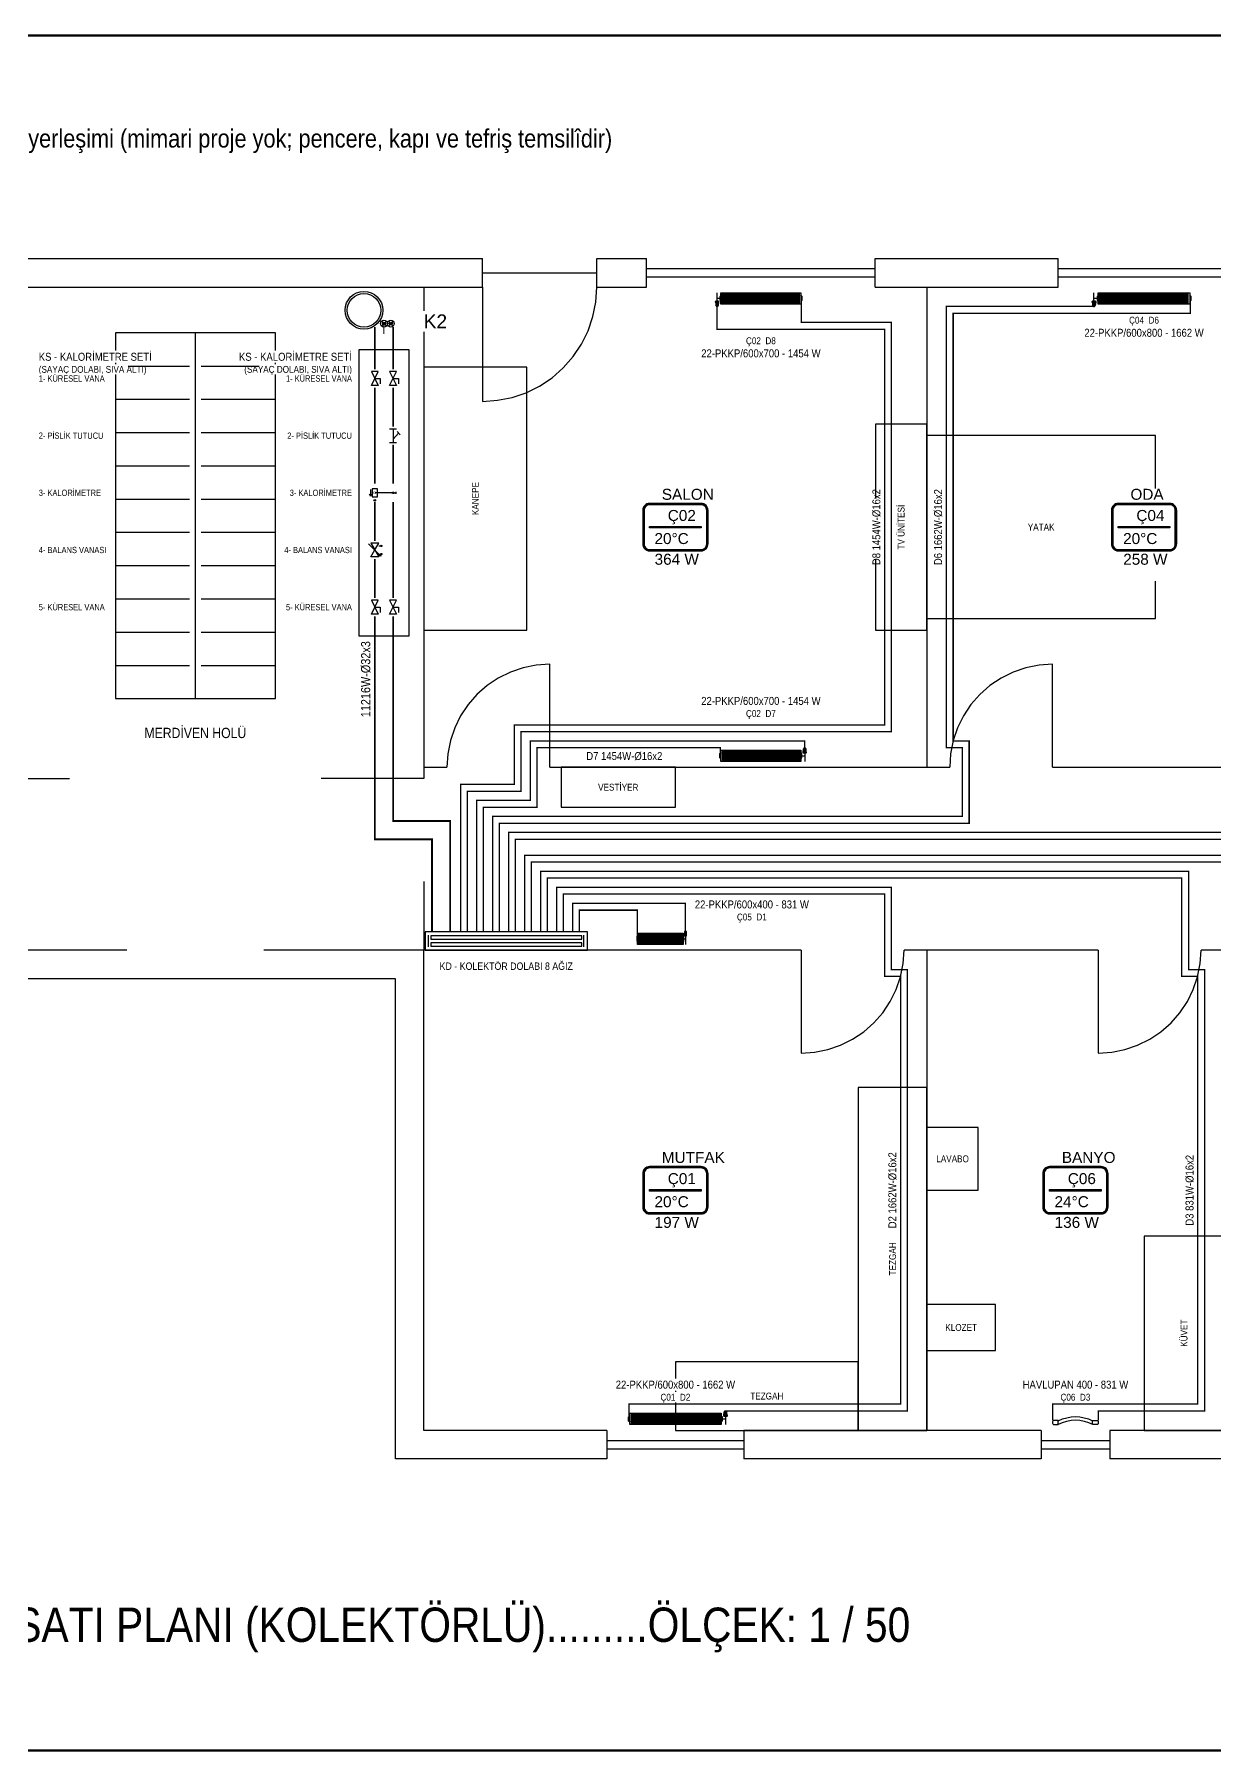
# Model space of a CAD drawing. Header units: centimetres. Extents: x -797 to 10101, y -12981 to 1521.
# Drawn here: x 8359 to 9392, y 19 to 1521 of the extents above; entities that cross this region are included whole.
import ezdxf
from ezdxf.enums import TextEntityAlignment as Align

# ---------------------------------------------------------------- set-up
doc = ezdxf.new("R2010")
doc.units = ezdxf.units.CM
doc.linetypes.add('DASHED', pattern=[1.524, 1.27, -0.254])
for name, color, linetype in [('MTY-ISIKAYBIMAHAL', 2, 'Continuous'), ('MTY-KOLLETÖR', 7, 'Continuous'), ('MTY-RADYATÖR', 2, 'Continuous'), ('MTY-TEFRIS-CIKTI', 250, 'Continuous'), ('MTY-VANA', 1, 'Continuous'), ('ROTAS-BASLIK', 7, 'Continuous'), ('ROTAS-CIHAZ', 135, 'Continuous'), ('ROTAS-DENEME', 1, 'Continuous'), ('ROTAS-ISITMA-CAP', 41, 'Continuous'), ('ROTAS-ISITMA-DONUS', 30, 'DASHED'), ('ROTAS-ISITMA-GIDIS', 10, 'Continuous'), ('ROTAS-ISITMA-KOLEKTOR', 6, 'Continuous'), ('ROTAS-ISITMA-SEMBOL', 1, 'Continuous'), ('ROTAS-ISITMA-SINYAL', 3, 'DASHED'), ('ROTAS-MAHAL', 2, 'Continuous'), ('ROTAS-MASKE', 7, 'Continuous'), ('ROTAS-MIMARI-PENCERE', 4, 'Continuous'), ('ROTAS-MIMARI-TEFRIS', 9, 'Continuous'), ('ROTAS-MIMARI-TEMSILI', 8, 'Continuous'), ('ROTAS-PAFTA', 7, 'Continuous'), ('ROTAS-RADYATOR', 2, 'Continuous'), ('STM-ISITMA-CAP', 41, 'Continuous')]:
    doc.layers.add(name, color=color, linetype=linetype)
doc.layers.add('MTY-ISITMA-CAP', color=41, linetype='Continuous', lineweight=0)
doc.styles.add('CAP', font='wturkce.SHX', dxfattribs={"width": 0.65})
doc.styles.add('MTYCAP', font='wturkce.SHX', dxfattribs={"width": 0.65, "height": 20})
doc.styles.add('MTYCAPLT', font='arial.ttf', dxfattribs={"width": 0.65, "height": 1})
doc.styles.add('ROTAS', font='arial.ttf')

# ---------------------------------------------------------------- blocks, each defined once
blk = doc.blocks.new('ROTAS-KOLEKTOR-DOLABI-8')
for p, q in [((3, 3), (3, 13)), ((139, 3), (139, 13))]:
    blk.add_line(p, q)
for points in [[(0, 0), (142, 0), (142, 16), (0, 16)], [(5, 9.5), (137, 9.5), (137, 12.5), (5, 12.5)], [(5, 3.5), (137, 3.5), (137, 6.5), (5, 6.5)]]:
    blk.add_lwpolyline(points, close=True)
blk = doc.blocks.new('MTY-RADYATOR Panel')
at = {"layer": 'MTY-RADYATÖR', "color": 15}
for p, q in [((-1.9, 8.2), (-1.4, 11.2)), ((-1.9, 8.2), (1.9, 8.2)), ((1.9, 8), (-1.9, 8)), ((-1.4, 11.2), (1.4, 11.2)), ((-1.3, 11.2), (-1.3, 8.2)), ((-1.1, 11.7), (1.1, 11.7)), ((-1.1, 7.2), (1.1, 7.2)), ((-0.7, 11.2), (-0.7, 8.2)), ((-0.6, 11.9), (0.6, 11.9)), ((0, 11.2), (0, 8.2)), ((0.6, 11.2), (0.6, 8.2)), ((1.3, 11.2), (1.3, 8.2)), ((1.9, 8.2), (1.4, 11.2)), ((3.4, 6.9), (3.8, 6.9)), ((3.4, 3.1), (3.4, 6.9)), ((3.4, 6.3), (3.8, 6.3)), ((3.4, 3.7), (3.8, 3.7)), ((3.4, 3.1), (3.8, 3.1)), ((3.8, 2.8), (3.8, 7.2)), ((3.8, 7.2), (4, 7.2)), ((3.8, 2.8), (4, 2.8)), ((4, 7.2), (4.4, 7.3)), ((4, 2.8), (4, 7.2)), ((4, 2.8), (4.4, 2.7)), ((105.3, 7.2), (104.9, 7.3)), ((105.3, 2.8), (104.9, 2.7)), ((105.3, 2.8), (105.3, 7.2)), ((105.5, 7.2), (105.3, 7.2)), ((105.5, 2.8), (105.3, 2.8)), ((105.5, 2.8), (105.5, 7.2)), ((105.9, 6.9), (105.5, 6.9)), ((105.9, 6.3), (105.5, 6.3)), ((105.9, 3.7), (105.5, 3.7)), ((105.9, 3.1), (105.5, 3.1)), ((105.9, 3.1), (105.9, 6.9))]:
    blk.add_line(p, q, dxfattribs=at)
at = {"layer": 'MTY-RADYATÖR', "color": 15, "ltscale": 0.3}
for p, q in [((0, 7.2), (0, 0)), ((3.8, 5), (0, 5))]:
    blk.add_line(p, q, dxfattribs=at)
at = {"layer": 'MTY-RADYATÖR'}
for p, q in [((5.7, 9), (5.7, 1)), ((6.7, 1), (6.7, 9)), ((7.2, 9), (7.2, 1)), ((8.2, 1), (8.2, 9)), ((8.7, 9), (8.7, 1)), ((9.7, 1), (9.7, 9)), ((10.2, 9), (10.2, 1)), ((11.2, 1), (11.2, 9)), ((11.7, 9), (11.7, 1)), ((12.7, 1), (12.7, 9)), ((13.2, 9), (13.2, 1)), ((14.2, 1), (14.2, 9)), ((14.7, 9), (14.7, 1)), ((15.7, 1), (15.7, 9)), ((16.2, 9), (16.2, 1)), ((17.2, 1), (17.2, 9)), ((17.7, 9), (17.7, 1)), ((18.7, 1), (18.7, 9)), ((19.2, 9), (19.2, 1)), ((20.2, 1), (20.2, 9)), ((20.7, 9), (20.7, 1)), ((21.7, 1), (21.7, 9)), ((22.2, 9), (22.2, 1)), ((23.2, 1), (23.2, 9)), ((23.7, 9), (23.7, 1)), ((24.7, 1), (24.7, 9)), ((25.2, 9), (25.2, 1)), ((26.2, 1), (26.2, 9)), ((26.7, 9), (26.7, 1)), ((27.7, 1), (27.7, 9)), ((28.2, 9), (28.2, 1)), ((29.2, 1), (29.2, 9)), ((29.7, 9), (29.7, 1)), ((30.7, 1), (30.7, 9)), ((31.2, 9), (31.2, 1)), ((32.2, 1), (32.2, 9)), ((32.7, 9), (32.7, 1)), ((33.7, 1), (33.7, 9)), ((34.2, 9), (34.2, 1)), ((35.2, 1), (35.2, 9)), ((35.7, 9), (35.7, 1)), ((36.7, 1), (36.7, 9)), ((37.2, 9), (37.2, 1)), ((38.2, 1), (38.2, 9)), ((38.7, 9), (38.7, 1)), ((39.7, 1), (39.7, 9)), ((40.2, 9), (40.2, 1)), ((41.2, 1), (41.2, 9)), ((41.7, 9), (41.7, 1)), ((42.7, 1), (42.7, 9)), ((43.2, 9), (43.2, 1)), ((44.2, 1), (44.2, 9)), ((44.7, 9), (44.7, 1)), ((45.7, 1), (45.7, 9)), ((46.2, 9), (46.2, 1)), ((47.2, 1), (47.2, 9)), ((47.7, 9), (47.7, 1)), ((48.7, 1), (48.7, 9)), ((49.2, 9), (49.2, 1)), ((50.2, 1), (50.2, 9)), ((50.7, 9), (50.7, 1)), ((51.7, 1), (51.7, 9)), ((52.2, 9), (52.2, 1)), ((53.2, 1), (53.2, 9)), ((53.7, 9), (53.7, 1)), ((54.7, 1), (54.7, 9)), ((55.2, 9), (55.2, 1)), ((56.2, 1), (56.2, 9)), ((56.7, 9), (56.7, 1)), ((57.7, 1), (57.7, 9)), ((58.2, 9), (58.2, 1)), ((59.2, 1), (59.2, 9)), ((59.7, 9), (59.7, 1)), ((60.7, 1), (60.7, 9)), ((61.2, 9), (61.2, 1)), ((62.2, 1), (62.2, 9)), ((62.7, 9), (62.7, 1)), ((63.7, 1), (63.7, 9)), ((64.2, 9), (64.2, 1)), ((65.2, 1), (65.2, 9)), ((65.7, 9), (65.7, 1)), ((66.7, 1), (66.7, 9)), ((67.2, 9), (67.2, 1)), ((68.2, 1), (68.2, 9)), ((68.7, 9), (68.7, 1)), ((69.7, 1), (69.7, 9)), ((70.2, 9), (70.2, 1)), ((71.2, 1), (71.2, 9)), ((71.7, 9), (71.7, 1)), ((72.7, 1), (72.7, 9)), ((73.2, 9), (73.2, 1)), ((74.2, 1), (74.2, 9)), ((74.7, 9), (74.7, 1)), ((75.7, 1), (75.7, 9)), ((76.2, 9), (76.2, 1)), ((77.2, 1), (77.2, 9)), ((77.7, 9), (77.7, 1)), ((78.7, 1), (78.7, 9)), ((79.2, 9), (79.2, 1)), ((80.2, 1), (80.2, 9)), ((80.7, 9), (80.7, 1)), ((81.7, 1), (81.7, 9)), ((82.2, 9), (82.2, 1)), ((83.2, 1), (83.2, 9)), ((83.7, 9), (83.7, 1)), ((84.7, 1), (84.7, 9)), ((85.2, 9), (85.2, 1)), ((86.2, 1), (86.2, 9)), ((86.7, 9), (86.7, 1)), ((87.7, 1), (87.7, 9)), ((88.2, 9), (88.2, 1)), ((89.2, 1), (89.2, 9)), ((89.7, 9), (89.7, 1)), ((90.7, 1), (90.7, 9)), ((91.2, 9), (91.2, 1)), ((92.2, 1), (92.2, 9)), ((92.7, 9), (92.7, 1)), ((93.7, 1), (93.7, 9)), ((94.2, 9), (94.2, 1)), ((95.2, 1), (95.2, 9)), ((95.7, 9), (95.7, 1)), ((96.7, 1), (96.7, 9)), ((97.2, 9), (97.2, 1)), ((98.2, 1), (98.2, 9)), ((98.7, 9), (98.7, 1)), ((99.7, 1), (99.7, 9)), ((100.2, 9), (100.2, 1)), ((101.2, 1), (101.2, 9)), ((101.7, 9), (101.7, 1)), ((102.7, 1), (102.7, 9))]:
    blk.add_line(p, q, dxfattribs=at)
at = {"layer": 'MTY-RADYATÖR', "color": 15}
blk.add_lwpolyline([(4.7, 0), (104.7, 0), (104.7, 10), (4.7, 10)], close=True, dxfattribs=at)
for centre, start, end in [((4.4, 7.5), 274, 350), ((4.4, 2.5), 10, 86), ((104.9, 7.5), 190, 266), ((104.9, 2.5), 94, 170)]:
    blk.add_arc(centre, 0.245, start, end, dxfattribs=at)
at = {"layer": 'MTY-RADYATÖR'}
for centre, start, end in [((6.2, 9), 0, 180), ((6.2, 1), 180, 0), ((7.7, 9), 0, 180), ((7.7, 1), 180, 0), ((9.2, 9), 0, 180), ((9.2, 1), 180, 0), ((10.7, 9), 0, 180), ((10.7, 1), 180, 0), ((12.2, 9), 0, 180), ((12.2, 1), 180, 0), ((13.7, 9), 0, 180), ((13.7, 1), 180, 0), ((15.2, 9), 0, 180), ((15.2, 1), 180, 0), ((16.7, 9), 0, 180), ((16.7, 1), 180, 0), ((18.2, 9), 0, 180), ((18.2, 1), 180, 0), ((19.7, 9), 0, 180), ((19.7, 1), 180, 0), ((21.2, 9), 0, 180), ((21.2, 1), 180, 0), ((22.7, 9), 0, 180), ((22.7, 1), 180, 0), ((24.2, 9), 0, 180), ((24.2, 1), 180, 0), ((25.7, 9), 0, 180), ((25.7, 1), 180, 0), ((27.2, 9), 0, 180), ((27.2, 1), 180, 0), ((28.7, 9), 0, 180), ((28.7, 1), 180, 0), ((30.2, 9), 0, 180), ((30.2, 1), 180, 0), ((31.7, 9), 0, 180), ((31.7, 1), 180, 0), ((33.2, 9), 0, 180), ((33.2, 1), 180, 0), ((34.7, 9), 0, 180), ((34.7, 1), 180, 0), ((36.2, 9), 0, 180), ((36.2, 1), 180, 0), ((37.7, 9), 0, 180), ((37.7, 1), 180, 0), ((39.2, 9), 0, 180), ((39.2, 1), 180, 0), ((40.7, 9), 0, 180), ((40.7, 1), 180, 0), ((42.2, 9), 0, 180), ((42.2, 1), 180, 0), ((43.7, 9), 0, 180), ((43.7, 1), 180, 0), ((45.2, 9), 0, 180), ((45.2, 1), 180, 0), ((46.7, 9), 0, 180), ((46.7, 1), 180, 0), ((48.2, 9), 0, 180), ((48.2, 1), 180, 0), ((49.7, 9), 0, 180), ((49.7, 1), 180, 0), ((51.2, 9), 0, 180), ((51.2, 1), 180, 0), ((52.7, 9), 0, 180), ((52.7, 1), 180, 0), ((54.2, 9), 0, 180), ((54.2, 1), 180, 0), ((55.7, 9), 0, 180), ((55.7, 1), 180, 0), ((57.2, 9), 0, 180), ((57.2, 1), 180, 0), ((58.7, 9), 0, 180), ((58.7, 1), 180, 0), ((60.2, 9), 0, 180), ((60.2, 1), 180, 0), ((61.7, 9), 0, 180), ((61.7, 1), 180, 0), ((63.2, 9), 0, 180), ((63.2, 1), 180, 0), ((64.7, 9), 0, 180), ((64.7, 1), 180, 0), ((66.2, 9), 0, 180), ((66.2, 1), 180, 0), ((67.7, 9), 0, 180), ((67.7, 1), 180, 0), ((69.2, 9), 0, 180), ((69.2, 1), 180, 0), ((70.7, 9), 0, 180), ((70.7, 1), 180, 0), ((72.2, 9), 0, 180), ((72.2, 1), 180, 0), ((73.7, 9), 0, 180), ((73.7, 1), 180, 0), ((75.2, 9), 0, 180), ((75.2, 1), 180, 0), ((76.7, 9), 0, 180), ((76.7, 1), 180, 0), ((78.2, 9), 0, 180), ((78.2, 1), 180, 0), ((79.7, 9), 0, 180), ((79.7, 1), 180, 0), ((81.2, 9), 0, 180), ((81.2, 1), 180, 0), ((82.7, 9), 0, 180), ((82.7, 1), 180, 0), ((84.2, 9), 0, 180), ((84.2, 1), 180, 0), ((85.7, 9), 0, 180), ((85.7, 1), 180, 0), ((87.2, 9), 0, 180), ((87.2, 1), 180, 0), ((88.7, 9), 0, 180), ((88.7, 1), 180, 0), ((90.2, 9), 0, 180), ((90.2, 1), 180, 0), ((91.7, 9), 0, 180), ((91.7, 1), 180, 0), ((93.2, 9), 0, 180), ((93.2, 1), 180, 0), ((94.7, 9), 0, 180), ((94.7, 1), 180, 0), ((96.2, 9), 0, 180), ((96.2, 1), 180, 0), ((97.7, 9), 0, 180), ((97.7, 1), 180, 0), ((99.2, 9), 0, 180), ((99.2, 1), 180, 0), ((100.7, 9), 0, 180), ((100.7, 1), 180, 0), ((102.2, 9), 0, 180), ((102.2, 1), 180, 0)]:
    blk.add_arc(centre, 0.5, start, end, dxfattribs=at)
at = {"layer": 'MTY-RADYATÖR', "color": 15}
for centre, major_axis, start_param, end_param in [((-1.1, 8), (0.584, 0.584), 2.161559, 3.926991), ((-0.6, 11), (0.584, 0.584), 0.785398, 2.161559), ((0.6, 11), (-0.584, 0.584), 4.121626, 5.497787), ((1.1, 8), (0.584, 0.584), 3.926991, 5.692422)]:
    blk.add_ellipse(centre, major_axis=major_axis, ratio=1, start_param=start_param, end_param=end_param, dxfattribs=at)
at = {"layer": 'MTY-RADYATÖR', "style": 'MTYCAPLT', "width": 0.65}
blk.add_attdef('RAD', text='', height=10, dxfattribs=at).set_placement((54.7, 22.5), align=Align.MIDDLE_CENTER)
at = {"layer": 'MTY-TEFRIS-CIKTI', "style": 'MTYCAPLT', "width": 0.65}
blk.add_attdef('NO', text='', height=6, dxfattribs=at).set_placement((54.7, 35), align=Align.MIDDLE_CENTER)
blk = doc.blocks.new('MTY-RADYATOR Banyopan')
at = {"layer": 'MTY-RADYATÖR', "color": 15}
for points in [[(-3, 0), (0, 0), (0, 3), (-3, 3, 0.414214), (-4, 2), (-4, 1, 0.414214)], [(27, 0), (24, 0), (24, 3), (27, 3, -0.414214), (28, 2), (28, 1, -0.414214)]]:
    blk.add_lwpolyline(points, format="xyb", close=True, dxfattribs=at)
at = {"layer": 'MTY-RADYATÖR'}
for centre, radius, start, end in [((12, -20.6), 26.2, 62.7637, 117.2363), ((12, -22.1), 25.4, 61.8807, 118.1193)]:
    blk.add_arc(centre, radius, start, end, dxfattribs=at)
at = {"layer": 'MTY-RADYATÖR', "style": 'MTYCAPLT', "width": 0.65}
blk.add_attdef('RAD', text='', height=10, dxfattribs=at).set_placement((12, 18), align=Align.MIDDLE_CENTER)
at = {"layer": 'MTY-TEFRIS-CIKTI', "style": 'MTYCAPLT', "width": 0.65}
blk.add_attdef('NO', text='', height=6, dxfattribs=at).set_placement((12, 30), align=Align.MIDDLE_CENTER)
blk = doc.blocks.new('MTY-BORU KOLON')
for p, q in [((-3.5, 1.5), (3.5, 8.5)), ((3.5, 1.5), (-3.5, 8.5)), ((6.5, 1.5), (13.5, 8.5)), ((13.5, 1.5), (6.5, 8.5))]:
    blk.add_line(p, q)
at = {"layer": 'MTY-ISITMA-CAP'}
blk.add_line((0, -10), (0, 5), dxfattribs=at)
at = {"layer": 'MTY-KOLLETÖR', "color": 1}
for centre, radius in [((-29.1, 24.4), 27.5), ((0, 5), 5), ((10, 5), 5)]:
    blk.add_circle(centre, radius, dxfattribs=at)
at = {"layer": 'MTY-KOLLETÖR', "color": 7}
blk.add_circle((-29.1, 24.4), 24.5, dxfattribs=at)
at = {"layer": 'MTY-KOLLETÖR', "color": 2}
for centre in [(0, 5), (10, 5)]:
    blk.add_circle(centre, 2.33, dxfattribs=at)
at = {"layer": 'MTY-KOLLETÖR', "color": 7, "style": 'MTYCAPLT'}
blk.add_attdef('K', text='', height=25, dxfattribs=at).set_placement((-29.1, 24.4, 0), align=Align.MIDDLE_CENTER)
at = {"layer": 'STM-ISITMA-CAP', "lineweight": -3, "style": 'MTYCAP', "width": 0.65}
blk.add_attdef('SCCP_001', (10, -21.1), '', height=20, rotation=90, dxfattribs=at)
blk = doc.blocks.new('MTY-KURESEL VANA')
at = {"layer": 'MTY-VANA'}
for p, q in [((0, 0), (0, 8)), ((0, 8), (8, 8))]:
    blk.add_line(p, q, dxfattribs=at)
blk.add_lwpolyline([(-10, 5), (-10, -5), (10, 5), (10, -5), (-10, 5)], dxfattribs=at)
at = {"layer": 'MTY-VANA', "style": 'CAP', "width": 0.65}
blk.add_attdef('CAP', text='', height=5, rotation=26.5651, dxfattribs=at).set_placement((0, 0), align=Align.CENTER)
blk = doc.blocks.new('MTY-PISLIK TUTUCU')
at = {"layer": 'MTY-VANA'}
for p, q in [((-10, -5), (-10, 5)), ((-10, 0), (10, 0)), ((10, -5), (10, 5))]:
    blk.add_line(p, q, dxfattribs=at)
at = {"layer": 'MTY-VANA', "color": 1, "ltscale": 75}
for p, q in [((-6.1, 5.8), (-1.4, 10.5)), ((5.1, 0), (-3.7, 8.1))]:
    blk.add_line(p, q, dxfattribs=at)
at = {"layer": 'MTY-VANA', "style": 'CAP', "width": 0.65}
blk.add_attdef('CAP', text='', height=5, dxfattribs=at).set_placement((0, 0), align=Align.CENTER)
blk = doc.blocks.new('ROTAS-KALORIMETRE-SENSOR')
blk.add_hatch(color=7).paths.add_polyline_path([(1.2, 0), (1.2, 0.3), (1, 0.6), (0.8, 0.8), (0.6, 1), (0.3, 1.2), (0, 1.2), (-0.3, 1.2), (-0.6, 1), (-0.8, 0.8), (-1, 0.6), (-1.2, 0.3), (-1.2, 0), (-1.2, -0.3), (-1, -0.6), (-0.8, -0.8), (-0.6, -1), (-0.3, -1.2), (0, -1.2), (0.3, -1.2), (0.6, -1), (0.8, -0.8), (1, -0.6), (1.2, -0.3)])
for p, q in [((-1.6, 4), (1.6, 4)), ((0, 1.2), (0, 4))]:
    blk.add_line(p, q)
blk.add_circle((0, 0), 1.2)
at = {"style": 'ROTAS'}
blk.add_attdef('NO', text='', height=6, dxfattribs=at).set_placement((0, 6), align=Align.BOTTOM_CENTER)
blk = doc.blocks.new('ROTAS-KALORIMETRE-KM')
blk.add_hatch(color=7).paths.add_polyline_path([(12.2, 0), (12.2, 0.3), (12, 0.6), (11.8, 0.8), (11.6, 1), (11.3, 1.2), (11, 1.2), (10.7, 1.2), (10.4, 1), (10.2, 0.8), (10, 0.6), (9.8, 0.3), (9.8, 0), (9.8, -0.3), (10, -0.6), (10.2, -0.8), (10.4, -1), (10.7, -1.2), (11, -1.2), (11.3, -1.2), (11.6, -1), (11.8, -0.8), (12, -0.6), (12.2, -0.3)])
blk.add_line((-5, -6.5), (5, -6.5))
blk.add_lwpolyline([(-6, -4), (6, -4), (6, 4), (-6, 4)], close=True)
blk.add_lwpolyline([(2, -5.5), (5, -6.5), (2, -7.5)])
blk.add_circle((11, 0), 1.2)
at = {"style": 'ROTAS'}
blk.add_text('Q', height=4, dxfattribs=at).set_placement((0, 0), align=Align.MIDDLE_CENTER)
blk.add_attdef('NO', text='', height=6, dxfattribs=at).set_placement((0, 7), align=Align.BOTTOM_CENTER)
blk = doc.blocks.new('ROTAS-BALANS-VANASI')
for p, q in [((-9, -9), (9, 9)), ((-6, 6), (-6, 8.4)), ((6, 6), (6, 8.4))]:
    blk.add_line(p, q)
for points in [[(-10, 6), (-10, -6), (0, 0)], [(10, 6), (10, -6), (0, 0)]]:
    blk.add_lwpolyline(points, close=True)
blk.add_lwpolyline([(5.6, 7.3), (9, 9), (7.3, 5.6)])
for centre in [(-6, 9.4), (6, 9.4)]:
    blk.add_circle(centre, 1)
at = {"style": 'ROTAS'}
blk.add_attdef('NO', text='', height=6, dxfattribs=at).set_placement((0, 12), align=Align.BOTTOM_CENTER)
blk = doc.blocks.new('MTY-RADYATOR MAHAL')
at = {"layer": 'MTY-ISIKAYBIMAHAL', "color": 2}
for points in [[(-35.7, 18.4), (-35.7, -18.4, 0.414214), (-28.2, -25.9), (28.2, -25.9, 0.414214), (35.7, -18.4), (35.7, 18.4, 0.414214), (28.2, 25.9), (-28.2, 25.9, 0.414214)], [(-34.2, 18.4), (-34.2, -18.4, 0.414214), (-28.2, -24.4), (28.2, -24.4, 0.414214), (34.2, -18.4), (34.2, 18.4, 0.414214), (28.2, 24.4), (-28.2, 24.4, 0.414214)]]:
    blk.add_lwpolyline(points, format="xyb", close=True, dxfattribs=at)
at = {"layer": 'MTY-ISIKAYBIMAHAL', "color": 4}
for points in [[(-35.2, 18.4), (-35.2, -18.4, 0.414214), (-28.2, -25.4), (28.2, -25.4, 0.414214), (35.2, -18.4), (35.2, 18.4, 0.414214), (28.2, 25.4), (-28.2, 25.4, 0.414214)], [(-34.7, 18.4), (-34.7, -18.4, 0.414214), (-28.2, -24.9), (28.2, -24.9, 0.414214), (34.7, -18.4), (34.7, 18.4, 0.414214), (28.2, 24.9), (-28.2, 24.9, 0.414214)]]:
    blk.add_lwpolyline(points, format="xyb", close=True, dxfattribs=at)
at = {"layer": 'MTY-ISIKAYBIMAHAL', "color": 2}
blk.add_lwpolyline([(-28.2, 0.8), (28.2, 0.8), (28.2, -0.8), (-28.2, -0.8)], close=True, dxfattribs=at)
at = {"layer": 'MTY-ISIKAYBIMAHAL', "color": 1, "style": 'MTYCAPLT', "width": 0.65}
for tag, p in [('MAHAL_001', (-14.9, 29.8)), ('NO_001', (-8.3, 6.7))]:
    blk.add_attdef(tag, p, '', height=12, rotation=360, dxfattribs=at)
at = {"layer": 'MTY-ISIKAYBIMAHAL', "color": 4, "style": 'MTYCAPLT', "width": 0.65}
for tag, p in [('DERECE_001', (-22.8, -18.5)), ('ISIKAYBI_001', (-22.7, -41.1))]:
    blk.add_attdef(tag, p, '', height=12, rotation=360, dxfattribs=at)
blk.add_attdef('ALAN', text='', height=12, rotation=360, dxfattribs=at).set_placement((0, -50), align=Align.MIDDLE_CENTER)

msp = doc.modelspace()

# ---------------------------------------------------------------- linework, layer by layer
at = {"layer": 'ROTAS-CIHAZ'}
msp.add_lwpolyline([(8643, 995), (8687, 995), (8687, 1245), (8643, 1245)], close=True, dxfattribs=at)
at = {"layer": 'ROTAS-ISITMA-DONUS', "ltscale": 0.4}
for points, const_width in [([(8738, 736), (8738, 859), (8785, 859), (8785, 911), (9109, 911), (9109, 1269), (9030.3, 1269), (9030.3, 1287.7)], 1.2), ([(8766, 736), (8766, 831), (9177, 831), (9177, 903), (9163, 903), (9163, 1277), (9370.6, 1277), (9370.6, 1287.7)], 1.2), ([(8780, 736), (8780, 817), (9557, 817), (9557, 903), (9543, 903), (9543, 1277), (9750.6, 1277), (9750.6, 1287.7)], 1.2), ([(8657, 1265), (8657, 817), (8707, 817), (8707, 736)], 1.6), ([(8752, 736), (8752, 845), (8799, 845), (8799, 897), (8959.3, 897), (8959.3, 892.3)], 1.2), ([(8794, 736), (8794, 797), (9863, 797), (9863, 697), (9877, 697), (9877, 323), (9609.4, 323), (9609.4, 312.3)], 1.2), ([(8808, 736), (8808, 783), (9363, 783), (9363, 697), (9377, 697), (9377, 323), (9250, 323), (9250, 308.8)], 1.2), ([(8822, 736), (8822, 769), (9103, 769), (9103, 697), (9117, 697), (9117, 323), (8879.4, 323), (8879.4, 312.3)], 1.2), ([(8836, 736), (8836, 755), (8886.6, 755), (8886.6, 732.3)], 1.2)]:
    msp.add_lwpolyline(points, dxfattribs=dict(at, const_width=const_width))
at = {"layer": 'ROTAS-ISITMA-GIDIS'}
for points, const_width in [([(8732, 736), (8732, 865), (8779, 865), (8779, 917), (9103, 917), (9103, 1263), (8956.5, 1263), (8956.5, 1283)], 1.2), ([(8760, 736), (8760, 837), (9171, 837), (9171, 897), (9157, 897), (9157, 1283), (9286.2, 1283), (9286.2, 1283)], 1.2), ([(8774, 736), (8774, 823), (9551, 823), (9551, 897), (9537, 897), (9537, 1283), (9666.2, 1283), (9666.2, 1283)], 1.2), ([(8673, 1265), (8673, 833), (8723, 833), (8723, 736)], 1.6), ([(8746, 736), (8746, 851), (8793, 851), (8793, 903), (9033.1, 903), (9033.1, 897)], 1.2), ([(8788, 736), (8788, 803), (9869, 803), (9869, 703), (9883, 703), (9883, 317), (9693.8, 317), (9693.8, 317)], 1.2), ([(8802, 736), (8802, 789), (9369, 789), (9369, 703), (9383, 703), (9383, 317), (9290, 317), (9290, 308.8)], 1.2), ([(8816, 736), (8816, 775), (9109, 775), (9109, 703), (9123, 703), (9123, 317), (8963.8, 317), (8963.8, 317)], 1.2), ([(8830, 736), (8830, 761), (8928.8, 761), (8928.8, 737)], 1.2)]:
    msp.add_lwpolyline(points, dxfattribs=dict(at, const_width=const_width))
at = {"layer": 'ROTAS-MIMARI-PENCERE'}
for points in [[(8751.2, 1300), (8751.2, 1325)], [(8851.2, 1300), (8851.2, 1325)], [(8894.8, 1300), (8894.8, 1325)], [(9094.8, 1300), (9094.8, 1325)], [(9255, 1300), (9255, 1325)], [(8751.2, 1312.5), (8851.2, 1312.5)], [(8894.8, 1316.2), (9094.8, 1316.2)], [(8894.8, 1308.8), (9094.8, 1308.8)], [(9255, 1316.2), (9405, 1316.2)], [(9255, 1308.8), (9405, 1308.8)], [(8860, 300), (8860, 275)], [(8860, 291.2), (8980, 291.2)], [(8980, 300), (8980, 275)], [(9240, 300), (9240, 275)], [(9240, 291.2), (9300, 291.2)], [(9300, 300), (9300, 275)], [(8860, 283.8), (8980, 283.8)], [(9240, 283.8), (9300, 283.8)]]:
    msp.add_lwpolyline(points, dxfattribs=at)
at = {"layer": 'ROTAS-MIMARI-TEFRIS'}
for points in [[(8700, 1000), (8790, 1000), (8790, 1230), (8700, 1230)], [(9095, 1000), (9140, 1000), (9140, 1180), (9095, 1180)], [(9140, 1010), (9340, 1010), (9340, 1170), (9140, 1170)], [(8820, 845), (8920, 845), (8920, 880), (8820, 880)], [(9080, 300), (9140, 300), (9140, 600), (9080, 600)], [(9140, 510), (9185, 510), (9185, 565), (9140, 565)], [(9330, 300), (9400, 300), (9400, 470), (9330, 470)], [(9140, 370), (9200, 370), (9200, 410), (9140, 410)], [(8920, 300), (9080, 300), (9080, 360), (8920, 360)]]:
    msp.add_lwpolyline(points, close=True, dxfattribs=at)
at = {"layer": 'ROTAS-MIMARI-TEMSILI'}
for points in [[(8248.8, 1325), (8751.2, 1325)], [(8851.2, 1325), (8894.8, 1325)], [(9094.8, 1325), (9255, 1325)], [(8300, 1300), (8700, 1300)], [(8700, 1300), (8751.2, 1300)], [(8700, 1300), (8700, 880)], [(8751.2, 1300), (8751.2, 1200)], [(8751.2, 1200), (8764.3, 1200.9), (8777.1, 1203.4), (8789.5, 1207.6), (8801.2, 1213.4), (8812.1, 1220.7), (8821.9, 1229.3), (8830.5, 1239.1), (8837.8, 1250), (8843.6, 1261.7), (8847.8, 1274.1), (8850.3, 1286.9), (8851.2, 1300)], [(8851.2, 1300), (8894.8, 1300)], [(9094.8, 1300), (9140, 1300)], [(9140, 1300), (9255, 1300)], [(9140, 1300), (9140, 880)], [(8500, 940), (8500, 1260)], [(8430, 1230.9), (8495, 1230.9)], [(8505, 1230.9), (8570, 1230.9)], [(8430, 1201.8), (8495, 1201.8)], [(8505, 1201.8), (8570, 1201.8)], [(8430, 1172.7), (8495, 1172.7)], [(8505, 1172.7), (8570, 1172.7)], [(8430, 1143.6), (8495, 1143.6)], [(8505, 1143.6), (8570, 1143.6)], [(8430, 1114.5), (8495, 1114.5)], [(8505, 1114.5), (8570, 1114.5)], [(8430, 1085.5), (8495, 1085.5)], [(8505, 1085.5), (8570, 1085.5)], [(8430, 1056.4), (8495, 1056.4)], [(8505, 1056.4), (8570, 1056.4)], [(8430, 1027.3), (8495, 1027.3)], [(8505, 1027.3), (8570, 1027.3)], [(8430, 998.2), (8495, 998.2)], [(8505, 998.2), (8570, 998.2)], [(8430, 969.1), (8495, 969.1)], [(8505, 969.1), (8570, 969.1)], [(8810, 970), (8798.3, 969.2), (8786.7, 966.9), (8775.6, 963.1), (8765, 957.9), (8755.2, 951.4), (8746.4, 943.6), (8738.6, 934.8), (8732.1, 925), (8726.9, 914.4), (8723.1, 903.3), (8720.8, 891.7), (8720, 880)], [(8810, 880), (8810, 970)], [(9250, 970), (9238.3, 969.2), (9226.7, 966.9), (9215.6, 963.1), (9205, 957.9), (9195.2, 951.4), (9186.4, 943.6), (9178.6, 934.8), (9172.1, 925), (9166.9, 914.4), (9163.1, 903.3), (9160.8, 891.7), (9160, 880)], [(9250, 880), (9250, 970)], [(8700, 880), (8720, 880)], [(8700, 880), (8700, 870)], [(8810, 880), (9140, 880)], [(9140, 880), (9160, 880)], [(9250, 880), (9520, 880)], [(8300, 870), (8390, 870)], [(8700, 870), (8610, 870)], [(8700, 780), (8700, 720)], [(8440, 720), (8300, 720)], [(8700, 720), (8560, 720)], [(8700, 300), (8700, 720)], [(9030, 720), (8700, 720)], [(9030, 720), (9030, 630)], [(9030, 630), (9041.7, 630.8), (9053.3, 633.1), (9064.4, 636.9), (9075, 642.1), (9084.8, 648.6), (9093.6, 656.4), (9101.4, 665.2), (9107.9, 675), (9113.1, 685.6), (9116.9, 696.7), (9119.2, 708.3), (9120, 720)], [(9140, 720), (9120, 720)], [(9290, 720), (9140, 720)], [(9140, 720), (9140, 300)], [(9290, 720), (9290, 630)], [(9290, 630), (9301.7, 630.8), (9313.3, 633.1), (9324.4, 636.9), (9335, 642.1), (9344.8, 648.6), (9353.6, 656.4), (9361.4, 665.2), (9367.9, 675), (9373.1, 685.6), (9376.9, 696.7), (9379.2, 708.3), (9380, 720)], [(9400, 720), (9380, 720)], [(8860, 275), (8675, 275), (8675, 695), (8325, 695), (8325, 275)], [(8860, 300), (8700, 300)], [(9140, 300), (8980, 300)], [(9240, 300), (9140, 300)], [(9400, 300), (9300, 300)], [(9240, 275), (8980, 275)], [(9575, 275), (9300, 275)]]:
    msp.add_lwpolyline(points, dxfattribs=at)
msp.add_lwpolyline([(8430, 940), (8570, 940), (8570, 1260), (8430, 1260)], close=True, dxfattribs=at)

# ---------------------------------------------------------------- block references
at = {"layer": 'ROTAS-ISITMA-KOLEKTOR'}
msp.add_blockref('ROTAS-KOLEKTOR-DOLABI-8', (8701, 720), dxfattribs=at)
at = {"layer": 'ROTAS-RADYATOR', "rotation": -180}
for p, xscale in [((8956.5, 1295), -0.7), ((9286.2, 1295), -0.8)]:
    msp.add_blockref('MTY-RADYATOR Panel', p, dxfattribs=dict(at, xscale=xscale))
at = {"layer": 'ROTAS-RADYATOR'}
for p, xscale in [((9033.1, 885), -0.7), ((8928.8, 725), -0.4), ((8963.8, 305), -0.8)]:
    msp.add_blockref('MTY-RADYATOR Panel', p, dxfattribs=dict(at, xscale=xscale))
at = {"layer": 'ROTAS-RADYATOR', "xscale": -1.25, "yscale": 1.25}
msp.add_blockref('MTY-RADYATOR Banyopan', (9285, 305), dxfattribs=at)

# ---------------------------------------------------------------- texts
at = {"layer": 'ROTAS-MIMARI-TEFRIS', "color": 8, "style": 'ROTAS', "width": 0.85}
for s, p in [('KANEPE', (8745, 1115)), ('TV ÜNİTESİ', (9117.5, 1090)), ('TEZGAH', (9110, 450)), ('KÜVET', (9365, 385))]:
    msp.add_text(s, height=6, rotation=90, dxfattribs=at).set_placement(p, align=Align.MIDDLE_CENTER)
for s, p in [('YATAK', (9240, 1090)), ('VESTİYER', (8870, 862.5)), ('LAVABO', (9162.5, 537.5)), ('KLOZET', (9170, 390)), ('TEZGAH', (9000, 330))]:
    msp.add_text(s, height=6, dxfattribs=at).set_placement(p, align=Align.MIDDLE_CENTER)

# ---------------------------------------------------------------- wipeouts: each hides what was drawn before it
for points in [[(8137, 1418), (8855, 1418), (8855, 1442), (8137, 1442)], [(8361.6, 1165.9), (8409.3, 1165.9), (8409.3, 1174.1), (8361.6, 1174.1)], [(8361.6, 1115.9), (8403.6, 1115.9), (8403.6, 1124.1), (8361.6, 1124.1)], [(8361.6, 1065.9), (8409.3, 1065.9), (8409.3, 1074.1), (8361.6, 1074.1)], [(8361.6, 1015.9), (8406.5, 1015.9), (8406.5, 1024.1), (8361.6, 1024.1)], [(8465.7, 903.2), (8529.8, 903.2), (8529.8, 916.8), (8465.7, 916.8)], [(7964.8, 107.5), (9020.2, 107.5), (9020.2, 152.5), (7964.8, 152.5)]]:
    msp.add_wipeout(points).dxf.layer = 'ROTAS-MASKE'

# ---------------------------------------------------------------- next in the draw order: texts
at = {"layer": 'ROTAS-BASLIK', "style": 'ROTAS', "width": 0.85}
msp.add_text('ÇATI KATI RADYATÖR TESİSATI PLANI (KOLEKTÖRLÜ).........ÖLÇEK: 1 / 50', height=30, dxfattribs=at).set_placement((8500, 130), align=Align.MIDDLE_CENTER)
at = {"layer": 'ROTAS-CIHAZ', "style": 'ROTAS', "width": 0.85}
for s, p in [('2- PİSLİK TUTUCU', (8363, 1170)), ('3- KALORİMETRE', (8363, 1120)), ('4- BALANS VANASI', (8363, 1070)), ('5- KÜRESEL VANA', (8363, 1020))]:
    msp.add_text(s, height=5.5, dxfattribs=at).set_placement(p, align=Align.MIDDLE_LEFT)
at = {"layer": 'ROTAS-DENEME', "style": 'ROTAS', "width": 0.85}
msp.add_text('DENEME – temsili mahal yerleşimi (mimari proje yok; pencere, kapı ve tefriş temsilîdir)', height=16, dxfattribs=at).set_placement((8500, 1430), align=Align.MIDDLE_CENTER)
at = {"layer": 'ROTAS-MIMARI-TEMSILI', "style": 'ROTAS', "width": 0.85}
msp.add_text('MERDİVEN HOLÜ', height=9, dxfattribs=at).set_placement((8500, 910), align=Align.MIDDLE_CENTER)

# ---------------------------------------------------------------- next in the draw order: wipeouts: each hides what was drawn before it
for points in [[(8696.8, 1261), (8717.2, 1261), (8717.2, 1279), (8696.8, 1279)], [(9283.7, 1254.8), (9372.8, 1254.8), (9372.8, 1265.2), (9283.7, 1265.2)], [(8948.5, 1236.8), (9037.6, 1236.8), (9037.6, 1247.2), (8948.5, 1247.2)], [(8361.2, 1233.8), (8439.7, 1233.8), (8439.7, 1244.2), (8361.2, 1244.2)], [(8556.8, 1233.8), (8635.2, 1233.8), (8635.2, 1244.2), (8556.8, 1244.2)], [(8666, 1212), (8680, 1212), (8680, 1228), (8666, 1228)], [(8588, 1165.9), (8635.6, 1165.9), (8635.6, 1174.1), (8588, 1174.1)], [(8666, 1162), (8680, 1162), (8680, 1178), (8666, 1178)], [(8666, 1112), (8680, 1112), (8680, 1128), (8666, 1128)], [(8593.6, 1115.9), (8635.6, 1115.9), (8635.6, 1124.1), (8593.6, 1124.1)], [(8948.8, 1042.8), (8948.8, 1123.6), (8891.2, 1123.6), (8891.2, 1042.8)], [(9101, 1061.5), (9101, 1115), (9090.5, 1115), (9090.5, 1061.5)], [(9155, 1061.5), (9155, 1115), (9144.5, 1115), (9144.5, 1061.5)], [(9358.8, 1042.8), (9358.8, 1123.6), (9301.2, 1123.6), (9301.2, 1042.8)], [(8588, 1065.9), (8635.6, 1065.9), (8635.6, 1074.1), (8588, 1074.1)], [(8650, 1062), (8664, 1062), (8664, 1078), (8650, 1078)], [(8590.8, 1015.9), (8635.6, 1015.9), (8635.6, 1024.1), (8590.8, 1024.1)], [(8666, 1012), (8680, 1012), (8680, 1028), (8666, 1028)], [(8655, 928.5), (8655, 981.5), (8643, 981.5), (8643, 928.5)], [(8948.5, 932.8), (9037.6, 932.8), (9037.6, 943.2), (8948.5, 943.2)], [(8846.8, 884.5), (8900.2, 884.5), (8900.2, 895), (8846.8, 895)], [(8942.3, 754.8), (9027.9, 754.8), (9027.9, 765.2), (8942.3, 765.2)], [(8724, 701.1), (8816.8, 701.1), (8816.8, 710.9), (8724, 710.9)], [(8948.8, 462.8), (8948.8, 543.6), (8891.2, 543.6), (8891.2, 462.8)], [(9298.8, 462.8), (9298.8, 543.6), (9241.2, 543.6), (9241.2, 462.8)], [(9115, 481.5), (9115, 535), (9104.5, 535), (9104.5, 481.5)], [(9375, 483.3), (9375, 533.2), (9364.5, 533.2), (9364.5, 483.3)], [(8873.7, 334.8), (8962.8, 334.8), (8962.8, 345.2), (8873.7, 345.2)], [(9230.8, 334.8), (9305.7, 334.8), (9305.7, 345.2), (9230.8, 345.2)]]:
    msp.add_wipeout(points).dxf.layer = 'ROTAS-MASKE'

# ---------------------------------------------------------------- next in the draw order: block references
at = {"layer": 'ROTAS-CIHAZ'}
ref = msp.add_blockref('MTY-BORU KOLON', (8665, 1265), dxfattribs=dict(at, xscale=0.6, yscale=0.6))
ref.add_attrib('K', 'K2', dxfattribs={"layer": 'MTY-KOLLETÖR', "color": 7, "height": 12, "style": 'MTYCAPLT'}).set_placement((8710, 1270), align=Align.MIDDLE_CENTER)
at = {"layer": 'ROTAS-ISITMA-SEMBOL', "xscale": 0.6, "yscale": 0.6, "rotation": -90}
for name, p in [('MTY-KURESEL VANA', (8673, 1220)), ('MTY-PISLIK TUTUCU', (8673, 1170)), ('ROTAS-KALORIMETRE-SENSOR', (8673, 1120)), ('ROTAS-BALANS-VANASI', (8657, 1070)), ('MTY-KURESEL VANA', (8673, 1020))]:
    msp.add_blockref(name, p, dxfattribs=at)
at = {"layer": 'ROTAS-MAHAL'}
ref = msp.add_blockref('MTY-RADYATOR MAHAL', (8920, 1090), dxfattribs=dict(at, xscale=0.8, yscale=0.8))
ref.add_attrib('DERECE_001', '20°C', (8901.7, 1075.2), dxfattribs={"layer": 'MTY-ISIKAYBIMAHAL', "color": 4, "height": 9.6, "rotation": 360, "style": 'MTYCAPLT'})
ref.add_attrib('MAHAL_001', 'SALON', (8908.1, 1113.9), dxfattribs={"layer": 'MTY-ISIKAYBIMAHAL', "color": 1, "height": 9.6, "rotation": 360, "style": 'MTYCAPLT'})
ref.add_attrib('ISIKAYBI_001', '364 W', (8901.8, 1057.1), dxfattribs={"layer": 'MTY-ISIKAYBIMAHAL', "color": 4, "height": 9.6, "rotation": 360, "style": 'MTYCAPLT'})
ref.add_attrib('NO_001', 'Ç02', (8913.3, 1095.4), dxfattribs={"layer": 'MTY-ISIKAYBIMAHAL', "color": 1, "height": 9.6, "rotation": 360, "style": 'MTYCAPLT'})
ref = msp.add_blockref('MTY-RADYATOR MAHAL', (9330, 1090), dxfattribs=dict(at, xscale=0.8, yscale=0.8))
ref.add_attrib('DERECE_001', '20°C', (9311.7, 1075.2), dxfattribs={"layer": 'MTY-ISIKAYBIMAHAL', "color": 4, "height": 9.6, "rotation": 360, "style": 'MTYCAPLT'})
ref.add_attrib('MAHAL_001', 'ODA', (9318.1, 1113.9), dxfattribs={"layer": 'MTY-ISIKAYBIMAHAL', "color": 1, "height": 9.6, "rotation": 360, "style": 'MTYCAPLT'})
ref.add_attrib('ISIKAYBI_001', '258 W', (9311.8, 1057.1), dxfattribs={"layer": 'MTY-ISIKAYBIMAHAL', "color": 4, "height": 9.6, "rotation": 360, "style": 'MTYCAPLT'})
ref.add_attrib('NO_001', 'Ç04', (9323.3, 1095.4), dxfattribs={"layer": 'MTY-ISIKAYBIMAHAL', "color": 1, "height": 9.6, "rotation": 360, "style": 'MTYCAPLT'})
ref = msp.add_blockref('MTY-RADYATOR MAHAL', (8920, 510), dxfattribs=dict(at, xscale=0.8, yscale=0.8))
ref.add_attrib('DERECE_001', '20°C', (8901.7, 495.2), dxfattribs={"layer": 'MTY-ISIKAYBIMAHAL', "color": 4, "height": 9.6, "rotation": 360, "style": 'MTYCAPLT'})
ref.add_attrib('MAHAL_001', 'MUTFAK', (8908.1, 533.9), dxfattribs={"layer": 'MTY-ISIKAYBIMAHAL', "color": 1, "height": 9.6, "rotation": 360, "style": 'MTYCAPLT'})
ref.add_attrib('ISIKAYBI_001', '197 W', (8901.8, 477.1), dxfattribs={"layer": 'MTY-ISIKAYBIMAHAL', "color": 4, "height": 9.6, "rotation": 360, "style": 'MTYCAPLT'})
ref.add_attrib('NO_001', 'Ç01', (8913.3, 515.4), dxfattribs={"layer": 'MTY-ISIKAYBIMAHAL', "color": 1, "height": 9.6, "rotation": 360, "style": 'MTYCAPLT'})
ref = msp.add_blockref('MTY-RADYATOR MAHAL', (9270, 510), dxfattribs=dict(at, xscale=0.8, yscale=0.8))
ref.add_attrib('DERECE_001', '24°C', (9251.7, 495.2), dxfattribs={"layer": 'MTY-ISIKAYBIMAHAL', "color": 4, "height": 9.6, "rotation": 360, "style": 'MTYCAPLT'})
ref.add_attrib('MAHAL_001', 'BANYO', (9258.1, 533.9), dxfattribs={"layer": 'MTY-ISIKAYBIMAHAL', "color": 1, "height": 9.6, "rotation": 360, "style": 'MTYCAPLT'})
ref.add_attrib('ISIKAYBI_001', '136 W', (9251.8, 477.1), dxfattribs={"layer": 'MTY-ISIKAYBIMAHAL', "color": 4, "height": 9.6, "rotation": 360, "style": 'MTYCAPLT'})
ref.add_attrib('NO_001', 'Ç06', (9263.3, 515.4), dxfattribs={"layer": 'MTY-ISIKAYBIMAHAL', "color": 1, "height": 9.6, "rotation": 360, "style": 'MTYCAPLT'})

# ---------------------------------------------------------------- next in the draw order: texts
at = {"layer": 'ROTAS-CIHAZ', "style": 'ROTAS', "width": 0.85}
msp.add_text('KS - KALORİMETRE SETİ', height=7, dxfattribs=at).set_placement((8363, 1239), align=Align.MIDDLE_LEFT)
for s, height, p in [('KS - KALORİMETRE SETİ', 7, (8637, 1239)), ('2- PİSLİK TUTUCU', 5.5, (8637, 1170)), ('3- KALORİMETRE', 5.5, (8637, 1120)), ('4- BALANS VANASI', 5.5, (8637, 1070)), ('5- KÜRESEL VANA', 5.5, (8637, 1020))]:
    msp.add_text(s, height=height, dxfattribs=at).set_placement(p, align=Align.MIDDLE_RIGHT)
at = {"layer": 'ROTAS-ISITMA-CAP', "style": 'ROTAS', "width": 0.85}
for s, height, p in [('D8 1454W-Ø16x2', 7, (9095.8, 1090)), ('D6 1662W-Ø16x2', 7, (9149.8, 1090)), ('11216W-Ø32x3', 8, (8649, 957)), ('D2 1662W-Ø16x2', 7, (9109.8, 510)), ('D3 831W-Ø16x2', 7, (9369.8, 510))]:
    msp.add_text(s, height=height, rotation=90, dxfattribs=at).set_placement(p, align=Align.MIDDLE_CENTER)
msp.add_text('D7 1454W-Ø16x2', height=7, dxfattribs=at).set_placement((8875.3, 889.8), align=Align.MIDDLE_CENTER)
at = {"layer": 'ROTAS-ISITMA-KOLEKTOR', "style": 'ROTAS', "width": 0.85}
msp.add_text('KD - KOLEKTÖR DOLABI 8 AĞIZ', height=6.5, dxfattribs=at).set_placement((8772, 706), align=Align.MIDDLE_CENTER)
at = {"layer": 'ROTAS-RADYATOR', "style": 'ROTAS', "width": 0.85}
for s, p in [('22-PKKP/600x800 - 1662 W', (9330, 1260)), ('22-PKKP/600x700 - 1454 W', (8994.8, 1242)), ('22-PKKP/600x700 - 1454 W', (8994.8, 938)), ('22-PKKP/600x400 - 831 W', (8986.9, 760)), ('22-PKKP/600x800 - 1662 W', (8920, 340)), ('HAVLUPAN 400 - 831 W', (9270, 340))]:
    msp.add_text(s, height=7, dxfattribs=at).set_placement(p, align=Align.MIDDLE_CENTER)

# ---------------------------------------------------------------- next in the draw order: wipeouts: each hides what was drawn before it
msp.add_wipeout([(8650, 1112), (8664, 1112), (8664, 1128), (8650, 1128)]).dxf.layer = 'ROTAS-MASKE'

# ---------------------------------------------------------------- next in the draw order: linework, layer by layer
at = {"layer": 'ROTAS-ISITMA-SINYAL', "ltscale": 0.3}
msp.add_lwpolyline([(8673, 1120), (8657, 1120)], dxfattribs=at)

# ---------------------------------------------------------------- next in the draw order: block references
at = {"layer": 'ROTAS-ISITMA-SEMBOL', "xscale": 0.6, "yscale": 0.6, "rotation": -90}
msp.add_blockref('ROTAS-KALORIMETRE-KM', (8657, 1120), dxfattribs=at)

# ---------------------------------------------------------------- next in the draw order: wipeouts: each hides what was drawn before it
for points in [[(9316.3, 1266.5), (9340.7, 1266.5), (9340.7, 1275.5), (9316.3, 1275.5)], [(8981.1, 1248.5), (9005.5, 1248.5), (9005.5, 1257.5), (8981.1, 1257.5)], [(8361.5, 1223.5), (8441, 1223.5), (8441, 1232.5), (8361.5, 1232.5)], [(8556, 1223.5), (8635.5, 1223.5), (8635.5, 1232.5), (8556, 1232.5)], [(8650, 1212), (8664, 1212), (8664, 1228), (8650, 1228)], [(8650, 1012), (8664, 1012), (8664, 1028), (8650, 1028)], [(8981.1, 922.5), (9005.5, 922.5), (9005.5, 931.5), (8981.1, 931.5)], [(8973.2, 744.5), (8997.6, 744.5), (8997.6, 753.5), (8973.2, 753.5)], [(8906.3, 324.5), (8930.7, 324.5), (8930.7, 333.5), (8906.3, 333.5)], [(9256.3, 324.5), (9280.7, 324.5), (9280.7, 333.5), (9256.3, 333.5)]]:
    msp.add_wipeout(points).dxf.layer = 'ROTAS-MASKE'

# ---------------------------------------------------------------- next in the draw order: block references
for p in [(8657, 1220), (8657, 1020)]:
    msp.add_blockref('MTY-KURESEL VANA', p, dxfattribs=at)

# ---------------------------------------------------------------- next in the draw order: texts
at = {"layer": 'ROTAS-CIHAZ', "style": 'ROTAS', "width": 0.85}
msp.add_text('(SAYAÇ DOLABI, SIVA ALTI)', height=6, dxfattribs=at).set_placement((8363, 1228), align=Align.MIDDLE_LEFT)
msp.add_text('(SAYAÇ DOLABI, SIVA ALTI)', height=6, dxfattribs=at).set_placement((8637, 1228), align=Align.MIDDLE_RIGHT)
at = {"layer": 'ROTAS-RADYATOR', "style": 'ROTAS', "width": 0.85}
for s, p in [('Ç04  D6', (9330, 1271)), ('Ç02  D8', (8994.8, 1253)), ('Ç02  D7', (8994.8, 927)), ('Ç05  D1', (8986.9, 749)), ('Ç01  D2', (8920, 329)), ('Ç06  D3', (9270, 329))]:
    msp.add_text(s, height=6, dxfattribs=at).set_placement(p, align=Align.MIDDLE_CENTER)

# ---------------------------------------------------------------- next in the draw order: wipeouts: each hides what was drawn before it
for points in [[(8361.6, 1215.9), (8406.5, 1215.9), (8406.5, 1224.1), (8361.6, 1224.1)], [(8590.8, 1215.9), (8635.6, 1215.9), (8635.6, 1224.1), (8590.8, 1224.1)]]:
    msp.add_wipeout(points).dxf.layer = 'ROTAS-MASKE'

# ---------------------------------------------------------------- next in the draw order: linework, layer by layer
at = {"layer": 'ROTAS-PAFTA', "const_width": 2}
msp.add_lwpolyline([(6900, 20), (10100, 20), (10100, 1520), (6900, 1520)], close=True, dxfattribs=at)

# ---------------------------------------------------------------- next in the draw order: texts
at = {"layer": 'ROTAS-CIHAZ', "style": 'ROTAS', "width": 0.85}
msp.add_text('1- KÜRESEL VANA', height=5.5, dxfattribs=at).set_placement((8363, 1220), align=Align.MIDDLE_LEFT)
msp.add_text('1- KÜRESEL VANA', height=5.5, dxfattribs=at).set_placement((8637, 1220), align=Align.MIDDLE_RIGHT)

doc.saveas('drawing.dxf')
